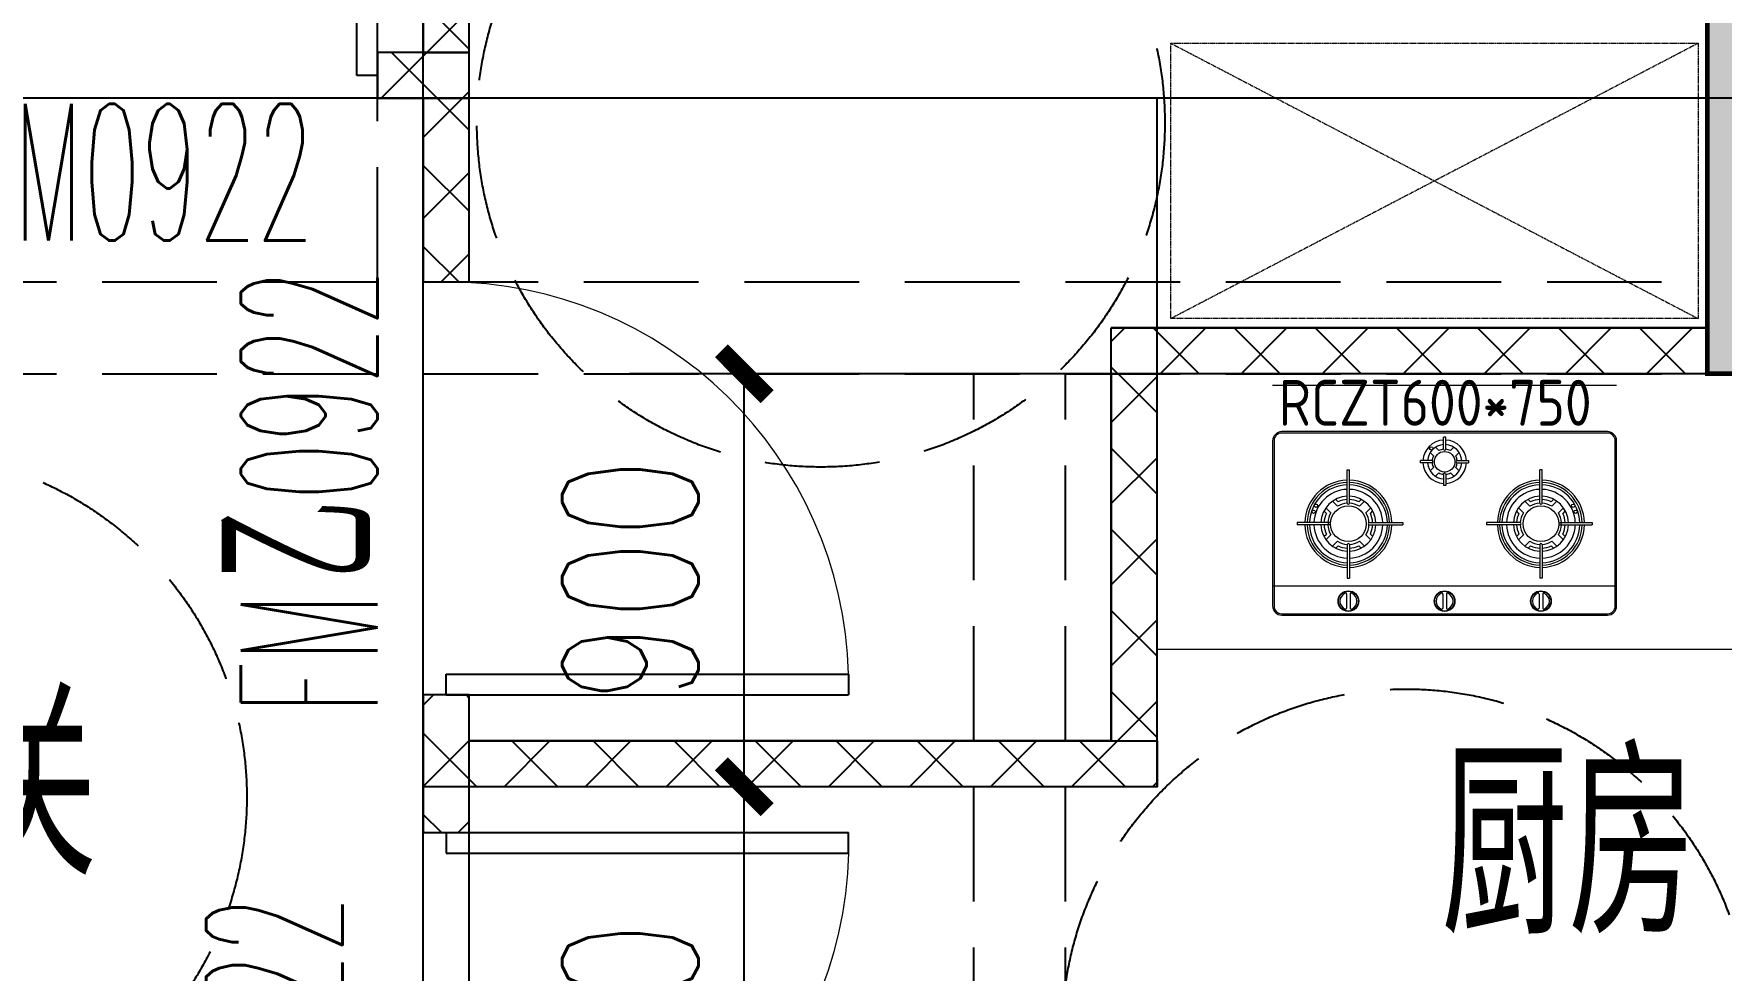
# Model space of a CAD drawing. Header units: millimetres. Extents: x 815519 to 890079, y 147095 to 251022.
# Drawn here: x 847270 to 850950, y 163096 to 165136 of the extents above; entities that cross this region are included whole.
import ezdxf

# ---------------------------------------------------------------- set-up
doc = ezdxf.new("R2010")
doc.units = ezdxf.units.MM
doc.header["$LTSCALE"] = 1000
for name, pattern in [('__DASH', [0.35, 0.25, -0.1]), ('DASH', [0.35, 0.25, -0.1]), ('DOTE', [61.468, 50.8, -5.08, 0.508, -5.08])]:
    doc.linetypes.add(name, pattern=pattern)
doc.layers.get('Defpoints').update_dxf_attribs({"color": 1})
for name, color, linetype in [('DOOR_FIRE', 4, 'Continuous'), ('DOOR_FIRE_TEXT', 7, 'Continuous'), ('PUB_DIM', 3, 'Continuous'), ('PUB_HATCH', 8, 'Continuous'), ('PUB_TEXT', 7, 'Continuous'), ('STAIR', 52, 'Continuous'), ('WALL', 2, 'Continuous'), ('WINDOW', 4, 'Continuous'), ('WINDOW_TEXT', 7, 'Continuous'), ('屋面索引', 6, 'Continuous'), ('总内隔墙', 30, 'Continuous'), ('梁虚线', 134, 'DASH'), ('看线', 163, 'Continuous'), ('砼墙', 3, 'Continuous')]:
    doc.layers.add(name, color=color, linetype=linetype)
doc.layers.add('DOTE', color=1, linetype='DOTE', plot=False)
doc.layers.add('FF-活动家具', color=33, linetype='Continuous', lineweight=0)
doc.layers.add('厨卫', color=154, linetype='Continuous', lineweight=0)
doc.styles.add('_TCH_DIM_T3', font='SIMPLEX.shx', dxfattribs={"width": 0.7, "bigfont": 'GBCBIG.shx'})
doc.styles.add('_TCH_LABEL', font='COMPLEX', dxfattribs={"bigfont": 'GBCBIG'})
doc.styles.add('_TCH_WINDOW', font='SIMPLEX', dxfattribs={"height": 3.5, "bigfont": 'GBCBIG'})
doc.styles.get("Standard").update_dxf_attribs({"font": 'gbenor.shx', "bigfont": 'gbcbig.shx'})
doc.dimstyles.new('_TCH_ARCH&&100', dxfattribs={"dimtxt": 297.5, "dimasz": 100, "dimexe": 250, "dimexo": 300, "dimgap": 100, "dimtad": 1, "dimdec": 0, "dimzin": 0, "dimdsep": 46, "dimtxsty": '_TCH_DIM_T3', "dimblk": 'ARCHTICK', "dimcen": 0.09, "dimclrt": 7, "dimazin": 2, "dimtfac": 1, "dimtdec": 0, "dimtix": 1, "dimtmove": 2, "dimatfit": 3, "dimfxl": 1, "dimtolj": 1, "dimtzin": 0, "dimarcsym": 0})

# ---------------------------------------------------------------- blocks, each defined once
blk = doc.blocks.new('_ArchTick')
at = {"color": 0, "linetype": 'ByBlock', "const_width": 0.4}
blk.add_lwpolyline([(-0.5, -0.5), (0.5, 0.5)], dxfattribs=at)
blk = doc.blocks.new('*D726')
at = {"layer": 'Defpoints', "color": 0, "transparency": 16777216}
for p in [(-338933.2, 357850), (-340233.1, 356950), (-338933.2, 356950)]:
    blk.add_point(p, dxfattribs=at)
at = {"layer": 'PUB_DIM', "color": 0, "lineweight": -2, "transparency": 16777216}
for p, q in [((-340233.1, 357250), (-340233.1, 358100)), ((-338933.2, 357250), (-338933.2, 358100)), ((-340233.1, 357850), (-338933.2, 357850))]:
    blk.add_line(p, q, dxfattribs=at)
at = {"layer": 'PUB_DIM', "color": 0, "lineweight": -2, "transparency": 16777216, "xscale": 100, "yscale": 100, "zscale": 100, "rotation": 180}
blk.add_blockref('_ArchTick', (-340233.1, 357850), dxfattribs=at)
at = {"layer": 'PUB_DIM', "color": 0, "lineweight": -2, "transparency": 16777216, "xscale": 100, "yscale": 100, "zscale": 100}
blk.add_blockref('_ArchTick', (-338933.2, 357850), dxfattribs=at)
at = {"layer": 'PUB_DIM', "color": 7, "transparency": 16777216, "insert": (-339383.2, 358125), "char_height": 297.5, "attachment_point": 5, "style": '_TCH_DIM_T3'}
blk.add_mtext('\\A1;1300', dxfattribs=at)
blk = doc.blocks.new('*D727')
at = {"layer": 'Defpoints', "color": 0, "transparency": 16777216}
for p in [(-340233.1, 357850), (-341833.1, 356950), (-340233.1, 356950)]:
    blk.add_point(p, dxfattribs=at)
at = {"layer": 'PUB_DIM', "color": 0, "lineweight": -2, "transparency": 16777216}
for p, q in [((-341833.1, 357250), (-341833.1, 358100)), ((-340233.1, 357250), (-340233.1, 358100)), ((-341833.1, 357850), (-340233.1, 357850))]:
    blk.add_line(p, q, dxfattribs=at)
at = {"layer": 'PUB_DIM', "color": 0, "lineweight": -2, "transparency": 16777216, "xscale": 100, "yscale": 100, "zscale": 100, "rotation": 180}
blk.add_blockref('_ArchTick', (-341833.1, 357850), dxfattribs=at)
at = {"layer": 'PUB_DIM', "color": 0, "lineweight": -2, "transparency": 16777216, "xscale": 100, "yscale": 100, "zscale": 100}
blk.add_blockref('_ArchTick', (-340233.1, 357850), dxfattribs=at)
at = {"layer": 'PUB_DIM', "color": 7, "transparency": 16777216, "insert": (-341033.1, 358098.8), "char_height": 297.5, "attachment_point": 5, "style": '_TCH_DIM_T3'}
blk.add_mtext('\\A1;1600', dxfattribs=at)
blk = doc.blocks.new('*D730')
at = {"layer": 'Defpoints', "color": 0, "transparency": 16777216}
for p in [(-341133.1, 355450), (-340333.1, 355450), (-340333.1, 354150)]:
    blk.add_point(p, dxfattribs=at)
at = {"layer": 'PUB_DIM', "color": 0, "lineweight": -2, "transparency": 16777216}
for p, q in [((-340633.1, 355450), (-341383.1, 355450)), ((-341133.1, 354150), (-341133.1, 355450)), ((-340633.1, 354150), (-341383.1, 354150))]:
    blk.add_line(p, q, dxfattribs=at)
at = {"layer": 'PUB_DIM', "color": 0, "lineweight": -2, "transparency": 16777216, "xscale": 100, "yscale": 100, "zscale": 100}
for p, rotation in [((-341133.1, 355450), 90), ((-341133.1, 354150), 270)]:
    blk.add_blockref('_ArchTick', p, dxfattribs=dict(at, rotation=rotation))
at = {"layer": 'PUB_DIM', "color": 7, "transparency": 16777216, "insert": (-341381.8, 354800), "char_height": 297.5, "attachment_point": 5, "rotation": 90, "style": '_TCH_DIM_T3'}
blk.add_mtext('\\A1;1300', dxfattribs=at)
blk = doc.blocks.new('*D731')
at = {"layer": 'Defpoints', "color": 0, "transparency": 16777216}
for p in [(-341133.1, 356350), (-340333.1, 356350), (-340333.1, 355450)]:
    blk.add_point(p, dxfattribs=at)
at = {"layer": 'PUB_DIM', "color": 0, "lineweight": -2, "transparency": 16777216}
for p, q in [((-340633.1, 356350), (-341383.1, 356350)), ((-341133.1, 355450), (-341133.1, 356350)), ((-340633.1, 355450), (-341383.1, 355450))]:
    blk.add_line(p, q, dxfattribs=at)
at = {"layer": 'PUB_DIM', "color": 0, "lineweight": -2, "transparency": 16777216, "xscale": 100, "yscale": 100, "zscale": 100}
for p, rotation in [((-341133.1, 356350), 90), ((-341133.1, 355450), 270)]:
    blk.add_blockref('_ArchTick', p, dxfattribs=dict(at, rotation=rotation))
at = {"layer": 'PUB_DIM', "color": 7, "transparency": 16777216, "insert": (-341381.8, 355900), "char_height": 297.5, "attachment_point": 5, "rotation": 90, "style": '_TCH_DIM_T3'}
blk.add_mtext('\\A1;900', dxfattribs=at)
blk = doc.blocks.new('10#楼-房间功能')
at = {"layer": 'PUB_TEXT', "style": '_TCH_LABEL'}
for s, p in [('玄关', (-343099.7, 415266.5)), ('厨房', (-339613.8, 415140.7))]:
    blk.add_text(s, height=385.82, dxfattribs=at).set_placement(p)
blk = doc.blocks.new('10#-剪力墙-初')
at = {"layer": 'PUB_HATCH'}
blk.add_hatch(color=256, dxfattribs=at).paths.add_polyline_path([(680412.9, -136200.9), (680412.9, -139500.9), (680612.9, -139500.9), (680612.9, -139000.9), (681112.9, -139000.9), (681112.9, -139400.9), (681312.9, -139400.9), (681312.9, -138800.9), (680612.9, -138800.9), (680612.9, -136000.9), (680012.9, -136000.9), (680012.9, -136200.9)])
at = {"layer": '砼墙', "color": 5, "ltscale": 1, "const_width": 10}
blk.add_lwpolyline([(680412.9, -136200.9), (680012.9, -136200.9), (680012.9, -136000.9), (680612.9, -136000.9), (680612.9, -138800.9), (681312.9, -138800.9), (681312.9, -139400.9), (681112.9, -139400.9), (681112.9, -139000.9), (680612.9, -139000.9), (680612.9, -139500.9), (680412.9, -139500.9), (680412.9, -138800.9)], close=True, dxfattribs=at)
blk = doc.blocks.new('LHCJ600-750')
at = {"layer": '厨卫'}
for p, q in [((59978.2, 14751.7), (60728.2, 14751.7)), ((59978.2, 14726.7), (60728.2, 14726.7)), ((60708.2, 14625.4), (59998.2, 14625.4)), ((60708.2, 14622.4), (59998.2, 14622.4)), ((60355.7, 14613.2), (60350.7, 14613.2)), ((60350.7, 14587.2), (60350.7, 14613.2)), ((60355.7, 14587.2), (60355.7, 14613.2)), ((59978.2, 14605.4), (59978.2, 14245.5)), ((59981.2, 14605.4), (59981.2, 14245.5)), ((60329.1, 14572.7), (60321.8, 14580)), ((60340.4, 14584), (60333.1, 14591.3)), ((60366.1, 14584), (60373.4, 14591.3)), ((60377.4, 14572.7), (60384.7, 14580)), ((60725.2, 14245.5), (60725.2, 14605.4)), ((60728.2, 14245.5), (60728.2, 14605.4)), ((60140.8, 14542.5), (60145.8, 14542.5)), ((60140.8, 14469.7), (60140.8, 14542.5)), ((60145.8, 14469.7), (60145.8, 14542.5)), ((60300.5, 14557.3), (60300.5, 14562.3)), ((60325.9, 14562.3), (60300.5, 14562.3)), ((60325.9, 14557.3), (60300.5, 14557.3)), ((60321.8, 14539.7), (60329.1, 14547)), ((60333.1, 14528.4), (60340.4, 14535.7)), ((60373.4, 14528.4), (60366.1, 14535.7)), ((60384.7, 14539.7), (60377.4, 14547)), ((60380.6, 14562.3), (60405.3, 14562.3)), ((60380.6, 14557.3), (60405.3, 14557.3)), ((60405.3, 14562.3), (60405.3, 14557.3)), ((60560.6, 14469.7), (60560.6, 14542.5)), ((60565.6, 14542.5), (60560.6, 14542.5)), ((60565.6, 14469.7), (60565.6, 14542.5)), ((60350.7, 14532.5), (60350.7, 14508.1)), ((60355.7, 14508.1), (60350.7, 14508.1)), ((60355.7, 14532.5), (60355.7, 14508.1)), ((60108.5, 14473.7), (60119.3, 14462.8)), ((60115.6, 14477.9), (60120.8, 14472.7)), ((60165.8, 14472.7), (60171, 14477.9)), ((60167.2, 14462.8), (60178.1, 14473.7)), ((60539.2, 14462.8), (60528.4, 14473.7)), ((60540.6, 14472.7), (60535.4, 14477.9)), ((60590.9, 14477.9), (60585.7, 14472.7)), ((60597.9, 14473.7), (60587.1, 14462.8)), ((60031.4, 14427.2), (60031.4, 14422.2)), ((60103.4, 14427.2), (60031.4, 14427.2)), ((60090.1, 14452.5), (60095.3, 14447.3)), ((60094.4, 14459.5), (60105.2, 14448.7)), ((60181.4, 14448.7), (60192.2, 14459.5)), ((60188.2, 14427.2), (60262.2, 14427.2)), ((60191.3, 14447.3), (60196.5, 14452.5)), ((60262.2, 14427.2), (60262.2, 14422.2)), ((60444.2, 14427.2), (60444.2, 14422.2)), ((60518.2, 14427.2), (60444.2, 14427.2)), ((60515.2, 14447.3), (60509.9, 14452.5)), ((60525, 14448.7), (60514.2, 14459.5)), ((60612, 14459.5), (60601.2, 14448.7)), ((60603.1, 14427.2), (60675, 14427.2)), ((60616.3, 14452.5), (60611.1, 14447.3)), ((60675, 14427.2), (60675, 14422.2)), ((60103.4, 14422.2), (60031.4, 14422.2)), ((60090.1, 14397), (60095.3, 14402.2)), ((60094.4, 14390), (60105.2, 14400.8)), ((60181.4, 14400.8), (60192.2, 14390)), ((60188.2, 14422.2), (60262.2, 14422.2)), ((60191.3, 14402.2), (60196.5, 14397)), ((60518.2, 14422.2), (60444.2, 14422.2)), ((60515.2, 14402.2), (60509.9, 14397)), ((60525, 14400.8), (60514.2, 14390)), ((60612, 14390), (60601.2, 14400.8)), ((60603.1, 14422.2), (60675, 14422.2)), ((60616.3, 14397), (60611.1, 14402.2)), ((60108.5, 14375.8), (60119.3, 14386.7)), ((60115.6, 14371.5), (60120.8, 14376.8)), ((60140.8, 14379.8), (60140.8, 14306.3)), ((60145.8, 14379.8), (60145.8, 14306.3)), ((60165.8, 14376.8), (60171, 14371.5)), ((60167.2, 14386.7), (60178.1, 14375.8)), ((60539.2, 14386.7), (60528.4, 14375.8)), ((60540.6, 14376.8), (60535.4, 14371.5)), ((60560.6, 14379.8), (60560.6, 14306.3)), ((60565.6, 14379.8), (60565.6, 14306.3)), ((60590.9, 14371.5), (60585.7, 14376.8)), ((60597.9, 14375.8), (60587.1, 14386.7)), ((59978.2, 14289.1), (60728.2, 14289.1)), ((60140.8, 14306.3), (60145.8, 14306.3)), ((60565.6, 14306.3), (60560.6, 14306.3)), ((60139.3, 14271.5), (60139.3, 14240.7)), ((60147.3, 14271.5), (60147.3, 14240.7)), ((60349.2, 14271.5), (60349.2, 14240.7)), ((60357.2, 14271.5), (60357.2, 14240.7)), ((60559.1, 14271.5), (60559.1, 14240.7)), ((60567.1, 14271.5), (60567.1, 14240.7)), ((59998.2, 14228.5), (60708.2, 14228.5)), ((59998.2, 14225.5), (60708.2, 14225.5)), ((59978.2, 14151.7), (60728.2, 14151.7))]:
    blk.add_line(p, q, dxfattribs=at)
for centre, radius in [((60324.1, 14588.8), 3.73), ((60353.2, 14559.8), 22.4), ((60072.9, 14464), 3.73), ((60143.3, 14424.7), 39), ((60563.1, 14424.7), 39), ((60633.5, 14464), 3.73), ((60067.4, 14450.8), 3.73), ((60639.1, 14450.8), 3.73), ((60143.3, 14256.1), 22.5), ((60143.3, 14256.1), 21.5), ((60353.2, 14256.1), 22.5), ((60353.2, 14256.1), 21.5), ((60563.1, 14256.1), 22.5), ((60563.1, 14256.1), 21.5)]:
    blk.add_circle(centre, radius, dxfattribs=at)
for centre, radius, start, end in [((59998.2, 14605.4), 20, 90, 180), ((59998.2, 14605.4), 17, 90, 180), ((60708.2, 14605.4), 20, 0, 90), ((60708.2, 14605.4), 17, 0, 90), ((60353.2, 14559.8), 47.4, 93.0255, 176.9745), ((60353.2, 14559.8), 37.4, 93.8363, 176.1637), ((60353.2, 14559.8), 27.4, 151.9979, 174.8384), ((60353.2, 14559.8), 27.4, 95.203, 118.0021), ((60353.2, 14587.5), 2.52, 187.9505, 352.0495), ((60353.2, 14559.8), 47.4, 3.0255, 86.9745), ((60353.2, 14559.8), 37.4, 3.8363, 86.1637), ((60353.2, 14559.8), 27.4, 61.9979, 84.797), ((60353.2, 14559.8), 27.4, 5.206, 28.0021), ((60353.2, 14559.8), 47.4, 183.0255, 266.9745), ((60353.2, 14559.8), 37.4, 183.8363, 266.1637), ((60325.1, 14559.8), 2.62, 287.6318, 72.3682), ((60353.2, 14559.8), 27.4, 185.1616, 208.0021), ((60353.2, 14559.8), 27.4, 241.9979, 264.7569), ((60353.2, 14532.5), 2.5, 358.3317, 181.6683), ((60353.2, 14559.8), 37.4, 273.8363, 356.1637), ((60353.2, 14559.8), 47.4, 273.0255, 356.9745), ((60353.2, 14559.8), 27.4, 275.2431, 298.0021), ((60353.2, 14559.8), 27.4, 331.9979, 354.794), ((60380.9, 14559.8), 2.52, 97.2236, 262.7764), ((60143.3, 14424.7), 95, 91.5918, 178.4082), ((60143.3, 14424.7), 90, 91.5918, 178.4082), ((60143.3, 14424.7), 85, 91.6854, 178.3146), ((60143.3, 14424.7), 75, 91.9102, 178.0898), ((60143.3, 14424.7), 90, 1.5918, 88.4082), ((60143.3, 14424.7), 85, 1.6854, 88.3146), ((60143.3, 14424.7), 75, 1.9102, 88.0898), ((60143.3, 14424.7), 95, 1.5918, 88.4082), ((60563.1, 14424.7), 95, 91.5918, 178.4082), ((60563.1, 14424.7), 90, 91.5918, 178.4082), ((60563.1, 14424.7), 85, 91.6854, 178.3146), ((60563.1, 14424.7), 75, 91.9102, 178.0898), ((60563.1, 14424.7), 90, 1.5918, 88.4082), ((60563.1, 14424.7), 85, 1.6854, 88.3146), ((60563.1, 14424.7), 75, 1.9102, 88.0898), ((60563.1, 14424.7), 95, 1.5918, 88.4082), ((60143.3, 14424.7), 60, 92.388, 177.612), ((60143.3, 14424.7), 45, 93.1847, 122.1604), ((60143.3, 14424.7), 53, 92.7036, 115.1461), ((60143.3, 14470), 2.52, 186.7354, 353.2646), ((60143.3, 14424.7), 60, 2.388, 87.612), ((60143.3, 14424.7), 53, 64.8539, 87.2964), ((60143.3, 14424.7), 45, 57.8396, 86.8153), ((60563.1, 14424.7), 60, 92.388, 177.612), ((60563.1, 14424.7), 45, 93.1847, 122.1604), ((60563.1, 14424.7), 53, 92.7036, 115.1461), ((60563.1, 14470), 2.52, 186.7354, 353.2646), ((60563.1, 14424.7), 60, 2.388, 87.612), ((60563.1, 14424.7), 53, 64.8539, 87.2964), ((60563.1, 14424.7), 45, 57.8396, 86.8153), ((60143.3, 14424.7), 53, 154.8539, 177.2964), ((60143.3, 14424.7), 45, 147.8396, 176.8153), ((60097.5, 14424.7), 2.64, 288.751, 71.249), ((60143.3, 14424.7), 45, 3.1847, 32.1604), ((60189.2, 14424.7), 2.67, 110.5507, 249.4493), ((60143.3, 14424.7), 53, 2.7036, 25.1461), ((60563.1, 14424.7), 53, 154.8539, 177.2964), ((60563.1, 14424.7), 45, 147.8396, 176.8153), ((60517.3, 14424.7), 2.67, 290.5507, 69.4493), ((60563.1, 14424.7), 45, 3.1847, 32.1604), ((60608.9, 14424.7), 2.64, 108.751, 251.249), ((60563.1, 14424.7), 53, 2.7036, 25.1461), ((60143.3, 14424.7), 95, 181.5918, 268.4082), ((60143.3, 14424.7), 90, 181.5918, 268.4082), ((60143.3, 14424.7), 85, 181.6854, 268.3146), ((60143.3, 14424.7), 75, 181.9102, 268.0898), ((60143.3, 14424.7), 60, 182.388, 267.612), ((60143.3, 14424.7), 53, 182.7036, 205.1461), ((60143.3, 14424.7), 45, 183.1847, 212.1604), ((60143.3, 14424.7), 90, 271.5918, 358.4082), ((60143.3, 14424.7), 75, 271.9102, 358.0898), ((60143.3, 14424.7), 60, 272.388, 357.612), ((60143.3, 14424.7), 85, 271.6854, 358.3146), ((60143.3, 14424.7), 95, 271.5918, 358.4082), ((60143.3, 14424.7), 45, 327.8396, 356.8153), ((60143.3, 14424.7), 53, 334.8539, 357.2964), ((60563.1, 14424.7), 95, 181.5918, 268.4082), ((60563.1, 14424.7), 90, 181.5918, 268.4082), ((60563.1, 14424.7), 85, 181.6854, 268.3146), ((60563.1, 14424.7), 75, 181.9102, 268.0898), ((60563.1, 14424.7), 60, 182.388, 267.612), ((60563.1, 14424.7), 53, 182.7036, 205.1461), ((60563.1, 14424.7), 45, 183.1847, 212.1604), ((60563.1, 14424.7), 60, 272.388, 357.612), ((60563.1, 14424.7), 75, 271.9102, 358.0898), ((60563.1, 14424.7), 90, 271.5918, 358.4082), ((60563.1, 14424.7), 85, 271.6854, 358.3146), ((60563.1, 14424.7), 95, 271.5918, 358.4082), ((60563.1, 14424.7), 45, 327.8396, 356.8153), ((60563.1, 14424.7), 53, 334.8539, 357.2964), ((60143.3, 14424.7), 45, 237.8396, 266.8153), ((60143.3, 14424.7), 53, 244.8539, 267.2964), ((60143.3, 14378.8), 2.69, 21.7885, 158.2115), ((60143.3, 14424.7), 45, 273.1847, 302.1604), ((60143.3, 14424.7), 53, 272.7036, 295.1461), ((60563.1, 14424.7), 45, 237.8396, 266.8153), ((60563.1, 14424.7), 53, 244.8539, 267.2964), ((60563.1, 14378.8), 2.69, 21.7885, 158.2115), ((60563.1, 14424.7), 45, 273.1847, 302.1604), ((60563.1, 14424.7), 53, 272.7036, 295.1461), ((59998.2, 14245.5), 20, 180, 270), ((59998.2, 14245.5), 17, 180, 270), ((60143.3, 14256.1), 18.5, 111.3237, 248.6763), ((60137.3, 14271.5), 2, 0, 111.3237), ((60137.3, 14240.7), 2, 248.6763, 0), ((60149.3, 14271.5), 2, 68.6763, 180), ((60149.3, 14240.7), 2, 180, 291.3237), ((60143.3, 14256.1), 18.5, 291.3237, 68.6763), ((60353.2, 14256.1), 18.5, 111.3237, 248.6763), ((60347.2, 14271.5), 2, 0, 111.3237), ((60347.2, 14240.7), 2, 248.6763, 0), ((60359.2, 14271.5), 2, 68.6763, 180), ((60359.2, 14240.7), 2, 180, 291.3237), ((60353.2, 14256.1), 18.5, 291.3237, 68.6763), ((60563.1, 14256.1), 18.5, 111.3237, 248.6763), ((60557.1, 14271.5), 2, 0, 111.3237), ((60557.1, 14240.7), 2, 248.6763, 0), ((60569.1, 14271.5), 2, 68.6763, 180), ((60569.1, 14240.7), 2, 180, 291.3237), ((60563.1, 14256.1), 18.5, 291.3237, 68.6763), ((60708.2, 14245.5), 20, 270, 0), ((60708.2, 14245.5), 17, 270, 0)]:
    blk.add_arc(centre, radius, start, end, dxfattribs=at)
blk.add_text('RCZT600*750', height=100, dxfattribs=at).set_placement((59991.4, 14638.4))
blk = doc.blocks.new('$DorLib2D$00000001')
for p, q in [((0.45, 0.975), (0.5, 0.975)), ((0.45, 0), (0.45, 0.975)), ((0.5, 0), (0.5, 0.975)), ((0.5, 0), (0.45, 0))]:
    blk.add_line(p, q)
at = {"lineweight": 13}
blk.add_arc((0.475, 0), 0.975, 91.4693, 180, dxfattribs=at)
blk = doc.blocks.new('3-Ba户型')
at = {"layer": 'FF-活动家具', "color": 8, "linetype": 'DASH', "ltscale": 0.01}
for p, q in [((-691159.1, 354720), (-690009.1, 354120)), ((-690009.1, 354720), (-691159.1, 354120))]:
    blk.add_line(p, q, dxfattribs=at)
at = {"layer": 'FF-活动家具', "linetype": 'DASH', "ltscale": 0.01}
blk.add_lwpolyline([(-690009.1, 354120), (-691159.1, 354120), (-691159.1, 354720), (-690009.1, 354720)], close=True, dxfattribs=at)
at = {"layer": 'STAIR', "color": 8, "linetype": '__DASH'}
for centre in [(-691922.2, 354546.6), (-693923.9, 353077.7), (-690646.1, 352562.8)]:
    blk.add_circle(centre, 750, dxfattribs=at)
at = {"layer": 'WALL'}
for p, q in [((-692789.1, 354700), (-692789.1, 357300)), ((-692689.1, 354600), (-692689.1, 357300)), ((-689989.1, 354600), (-689989.1, 357300)), ((-692789.1, 354700), (-692889.1, 354700)), ((-692889.1, 354700), (-692889.1, 354600)), ((-692889.1, 354600), (-692789.1, 354600)), ((-692789.1, 354600), (-692789.1, 354200)), ((-692689.1, 354200), (-692689.1, 354600)), ((-689989.1, 354100), (-689989.1, 354600)), ((-692789.1, 354200), (-692689.1, 354200)), ((-691289.1, 353200), (-691289.1, 354100)), ((-689989.1, 354100), (-691289.1, 354100)), ((-691189.1, 353100), (-691189.1, 354000)), ((-689889.1, 354000), (-691189.1, 354000)), ((-692689.1, 353300), (-692789.1, 353300)), ((-692789.1, 353300), (-692789.1, 353100)), ((-692689.1, 353200), (-692689.1, 353300)), ((-691289.1, 353200), (-692689.1, 353200)), ((-692789.1, 353100), (-692789.1, 353000)), ((-692689.1, 353000), (-692689.1, 353100)), ((-691189.1, 353100), (-692689.1, 353100)), ((-692789.1, 353000), (-692689.1, 353000))]:
    blk.add_line(p, q, dxfattribs=at)
at = {"layer": 'WINDOW'}
blk.add_line((-692689.1, 352100), (-692689.1, 353000), dxfattribs=at)
at = {"layer": '厨卫'}
blk.add_lwpolyline([(-691189.1, 353400), (-689889.1, 353400), (-689889.1, 351800)], dxfattribs=at)
at = {"layer": 'DOOR_FIRE', "xscale": -900, "yscale": -900, "zscale": 100, "rotation": 90.00000000022678}
blk.add_blockref('$DorLib2D$00000001', (-692739.1, 353750), dxfattribs=at)
at = {"layer": 'WINDOW'}
ref = blk.add_blockref('$DorLib2D$00000001', (-693339.1, 354650), dxfattribs=dict(at, xscale=-900, yscale=-900, zscale=-900, rotation=180.0000022120256))
ref.add_attrib('A', 'M0922', (-693682.1, 354290.2), dxfattribs={"layer": 'WINDOW_TEXT', "height": 297.5, "rotation": 0, "style": '_TCH_WINDOW', "width": 0.494118})
ref = blk.add_blockref('$DorLib2D$00000001', (-692739.1, 352550), dxfattribs=dict(at, xscale=900, yscale=-900, zscale=900, rotation=90))
ref.add_attrib('A', 'M0922', (-692965.3, 352207), dxfattribs={"layer": 'WINDOW_TEXT', "height": 297.5, "rotation": 90, "style": '_TCH_WINDOW', "width": 0.494118})
at = {"layer": '厨卫'}
blk.add_blockref('LHCJ600-750', (-750915.3, 339248.3), dxfattribs=at)
at = {"layer": 'DOOR_FIRE_TEXT', "style": '_TCH_WINDOW'}
for s, height, width, p in [('0922', 297.5, 0.494118, (-692889.1, 353724)), ('乙', 337.6, 0.7, (-692889.1, 353552)), ('FM', 297.5, 0.494118, (-692889.1, 353258))]:
    blk.add_text(s, height=height, rotation=90, dxfattribs=dict(at, width=width)).set_placement(p)
blk = doc.blocks.new('10#-ZPS-填充')
at = {"layer": '总内隔墙', "linetype": 'ByBlock'}
h = blk.add_hatch(dxfattribs=at)
h.set_pattern_fill('ANSI37', color=30, scale=1000)
h.set_pattern_definition([(45, (-1714200.95, 1041073.46), (-88.388348, 88.388348), []), (135, (-1714200.95, 1041073.46), (-88.388348, -88.388348), [])])
h.paths.add_polyline_path([(-213130, 1156175), (-211830, 1156175), (-211830, 1156075), (-213130, 1156075)])
h.paths.add_polyline_path([(-213130, 1155275), (-213030, 1155275), (-213030, 1156074.5), (-213130, 1156074.5)])
h.paths.add_polyline_path([(-214530, 1155275), (-213030, 1155275), (-213030, 1155175), (-214530, 1155175)])
h.paths.add_polyline_path([(-213430, 1153775), (-214530, 1153775), (-214530, 1153875), (-213430, 1153875)])
h.paths.add_polyline_path([(-214530, 1159374.5), (-214630, 1159374.5), (-214630, 1156775), (-214530, 1156775)])
h.paths.add_polyline_path([(-216730, 1153975), (-216930, 1153975), (-216930, 1154625), (-216730, 1154625)])
h.paths.add_polyline_path([(-216730, 1149875), (-216930, 1149875), (-216930, 1153775), (-216730, 1153775)])
h.paths.add_polyline_path([(-216730, 1153773.9), (-217379.9, 1153774.9), (-217379.9, 1153975), (-216730, 1153975)])
h.paths.add_polyline_path([(-222830, 1148775), (-223030, 1148775), (-223030, 1145275), (-222830, 1145275)])
h.paths.add_polyline_path([(-224080.2, 1149975), (-224280.2, 1149975), (-224280.2, 1148675), (-224080.2, 1148675)])
h.paths.add_polyline_path([(-224280.2, 1149375), (-226030, 1149375), (-226030, 1149275), (-224280.2, 1149275)])
h.paths.add_polyline_path([(-226230, 1150625), (-226030, 1150625), (-226030, 1148775), (-226230, 1148775)])
h.paths.add_polyline_path([(-227979.8, 1149375), (-226230, 1149375), (-226230, 1149275), (-227979.8, 1149275)])
h.paths.add_polyline_path([(-227979.8, 1148675), (-228180, 1148675), (-228180, 1149975), (-227979.8, 1149975)])
h.paths.add_polyline_path([(-229230, 1145275), (-229430, 1145275), (-229430, 1148775), (-229230, 1148775)])
h.paths.add_polyline_path([(-235530, 1153775), (-235330, 1153775), (-235330, 1149875), (-235530, 1149875)])
h.paths.add_polyline_path([(-235530, 1153975), (-234880, 1153975), (-234880, 1153775), (-235530, 1153775)])
h.paths.add_polyline_path([(-235530, 1153975), (-235330, 1153975), (-235330, 1154925), (-235530, 1154925)])
h.paths.add_polyline_path([(-239030, 1153675), (-239230, 1153675), (-239230, 1153575), (-239030, 1153575)])
h.paths.add_polyline_path([(-241830, 1156075), (-239230, 1156075), (-239230, 1156175), (-241830, 1156175)])
h.paths.add_polyline_path([(-214530, 1154175), (-214630, 1154175), (-214630, 1153775), (-214530, 1153775)])
h.paths.add_polyline_path([(-214730, 1156775), (-214730, 1156675), (-214530, 1156675), (-214530, 1156775)])
h.paths.add_polyline_path([(-215630, 1156675), (-215630, 1156775), (-216730, 1156775), (-216730, 1156675)])
h.paths.add_polyline_path([(-214630, 1156275), (-214530, 1156275), (-214530, 1156675), (-214630, 1156675)])
h.paths.add_polyline_path([(-214530, 1155375), (-214630, 1155375), (-214630, 1155075), (-214530, 1155075)])
h.paths.add_polyline_path([(-223130, 1149975), (-223130, 1149875), (-223030, 1149875), (-223030, 1149975)])
h.paths.add_polyline_path([(-224030, 1149875), (-224030, 1149975), (-224080.2, 1149975), (-224080.2, 1149875)])
h.paths.add_polyline_path([(-221830, 1148775), (-221830, 1148675), (-220430, 1148675), (-220430, 1148775)])
h.paths.add_polyline_path([(-222730, 1148675), (-222730, 1148775), (-222830, 1148775), (-222830, 1148675)])
h.paths.add_polyline_path([(-224030, 1148675), (-224030, 1148775), (-224080.2, 1148775), (-224080.2, 1148675)])
h.paths.add_polyline_path([(-223130, 1148775), (-223130, 1148675), (-223030, 1148675), (-223030, 1148775)])
h.paths.add_polyline_path([(-229130, 1149875), (-229130, 1149975), (-229230, 1149975), (-229230, 1149875)])
h.paths.add_polyline_path([(-228230, 1149975), (-228230, 1149875), (-228179.8, 1149875), (-228179.8, 1149975)])
h.paths.add_polyline_path([(-228230, 1148775), (-228230, 1148675), (-228179.8, 1148675), (-228179.8, 1148775)])
h.paths.add_polyline_path([(-229130, 1148675), (-229130, 1148775), (-229230, 1148775), (-229230, 1148675)])
h.paths.add_polyline_path([(-229530, 1148775), (-229530, 1148675), (-229430, 1148675), (-229430, 1148775)])
h.paths.add_polyline_path([(-230430, 1148675), (-230430, 1148775), (-231830, 1148775), (-231830, 1148675)])
h.paths.add_polyline_path([(-233730, 1153075), (-233630, 1153075), (-233630, 1153777.9), (-233730, 1153777.9)])
h.paths.add_polyline_path([(-233630, 1152275), (-233730, 1152275), (-233730, 1151675), (-233630, 1151675)])
h.paths.add_polyline_path([(-237030, 1156076.4), (-237030, 1156273.6), (-237130, 1156273.6), (-237130, 1156076.4)])
h.paths.add_polyline_path([(-236230, 1156273.6), (-236230, 1156076.4), (-235530, 1156076.4), (-235530, 1156273.6)])
h.paths.add_polyline_path([(-239130, 1157275), (-239030, 1157275), (-239030, 1157375), (-239130, 1157375)])
h.paths.add_polyline_path([(-239030, 1156375), (-239130, 1156375), (-239130, 1156275), (-239030, 1156275)])
h.paths.add_polyline_path([(-239030, 1151775), (-239230, 1151775), (-239230, 1150875), (-239030, 1150875)])
h.paths.add_polyline_path([(-239230, 1152675), (-239030, 1152675), (-239030, 1152975), (-239230, 1152975)])
h.paths.add_polyline_path([(-218630, 1153075), (-218530, 1153075), (-218530, 1153775), (-218630, 1153775)])
h.paths.add_polyline_path([(-218630, 1151675), (-218530, 1151675), (-218530, 1152275), (-218630, 1152275)], flags=16)
at = {"layer": '总内隔墙', "color": 30, "linetype": 'ByBlock'}
for points in [[(-214530, 1159374.5), (-214630, 1159374.5), (-214630, 1156775), (-214530, 1156775)], [(-214730, 1156675), (-214530, 1156675), (-214530, 1156775), (-214730, 1156775)], [(-214630, 1156275), (-214530, 1156275), (-214530, 1156675), (-214630, 1156675)], [(-213130, 1156175), (-211830, 1156175), (-211830, 1156075), (-213130, 1156075)], [(-213130, 1155275), (-213030, 1155275), (-213030, 1156074.5), (-213130, 1156074.5)], [(-214530, 1155375), (-214630, 1155375), (-214630, 1155075), (-214530, 1155075)], [(-214530, 1155275), (-213030, 1155275), (-213030, 1155175), (-214530, 1155175)]]:
    blk.add_lwpolyline(points, close=True, dxfattribs=at)
at = {"layer": '总内隔墙', "color": 2}
for points in [[(-213130, 1156175), (-211830, 1156175), (-211830, 1156075), (-213130, 1156075)], [(-213130, 1155275), (-213030, 1155275), (-213030, 1156074.5), (-213130, 1156074.5)], [(-214530, 1155275), (-213030, 1155275), (-213030, 1155175), (-214530, 1155175)]]:
    blk.add_lwpolyline(points, close=True, dxfattribs=at)
blk = doc.blocks.new('DAAB')
at = {"layer": '梁虚线', "ltscale": 1}
for p, q in [((240517.7, -669015.6), (240517.7, -665915.6)), ((240717.7, -669015.6), (240717.7, -665915.6)), ((238517.7, -669015.6), (243417.7, -669015.6)), ((238517.7, -669215.6), (243417.7, -669215.6)), ((241817.7, -671415.6), (241817.7, -669215.6)), ((242017.7, -671415.6), (242017.7, -669215.6))]:
    blk.add_line(p, q, dxfattribs=at)
for points in [[(243417.7, -668515.6), (243417.7, -665915.6)], [(243417.7, -669215.6), (243417.7, -668515.6)], [(243617.7, -669215.6), (243417.7, -669215.6)]]:
    blk.add_lwpolyline(points, dxfattribs=at)
blk = doc.blocks.new('10#标准层轴网')
at = {"layer": 'DOTE'}
for p, q in [((-341833.1, 354150), (-341833.1, 359750)), ((-330273.1, 356950), (-344033.1, 356950)), ((-340233.1, 355450), (-340233.1, 356950)), ((-338233.1, 356350), (-340633.1, 356350)), ((-340233.1, 355450), (-341833.1, 355450))]:
    blk.add_line(p, q, dxfattribs=at)
at = {"layer": 'PUB_DIM'}
dim = blk.add_linear_dim(base=(-338933.2, 357850), p1=(-340233.1, 356950), p2=(-338933.2, 356950), angle=0, dimstyle='_TCH_ARCH&&100', dxfattribs=at)
dim.commit()
dim.dimension.update_dxf_attribs({"geometry": '*D726', "text_midpoint": (-339383.2, 358125), "dimtype": 129})
for p1, p2, distance, picture, middle in [((-341833.1, 356950), (-340233.1, 356950), 900, '*D727', (-341033.1, 358098.8)), ((-340333.1, 355450), (-340333.1, 356350), 800, '*D731', (-341381.8, 355900)), ((-340333.1, 354150), (-340333.1, 355450), 800, '*D730', (-341381.8, 354800))]:
    dim = blk.add_aligned_dim(p1=p1, p2=p2, distance=distance, dimstyle='_TCH_ARCH&&100', dxfattribs=at)
    dim.commit()
    dim.dimension.update_dxf_attribs({"geometry": picture, "text_midpoint": middle})

msp = doc.modelspace()

# ---------------------------------------------------------------- block references
for name, p in [('10#-剪力墙-初', (170506.5, 303896.3)), ('DAAB', (607501.9, 833611))]:
    msp.add_blockref(name, p)
at = {"layer": '屋面索引'}
msp.add_blockref('10#-ZPS-填充', (1062749.5, -991679.6), dxfattribs=at)
at = {"layer": '看线'}
for name, p in [('10#标准层轴网', (1189952.5, -191954.6)), ('3-Ba户型', (1540908.5, -189604.6)), ('10#楼-房间功能', (1189952.5, -251965.6))]:
    msp.add_blockref(name, p, dxfattribs=at)

doc.saveas('drawing.dxf')
